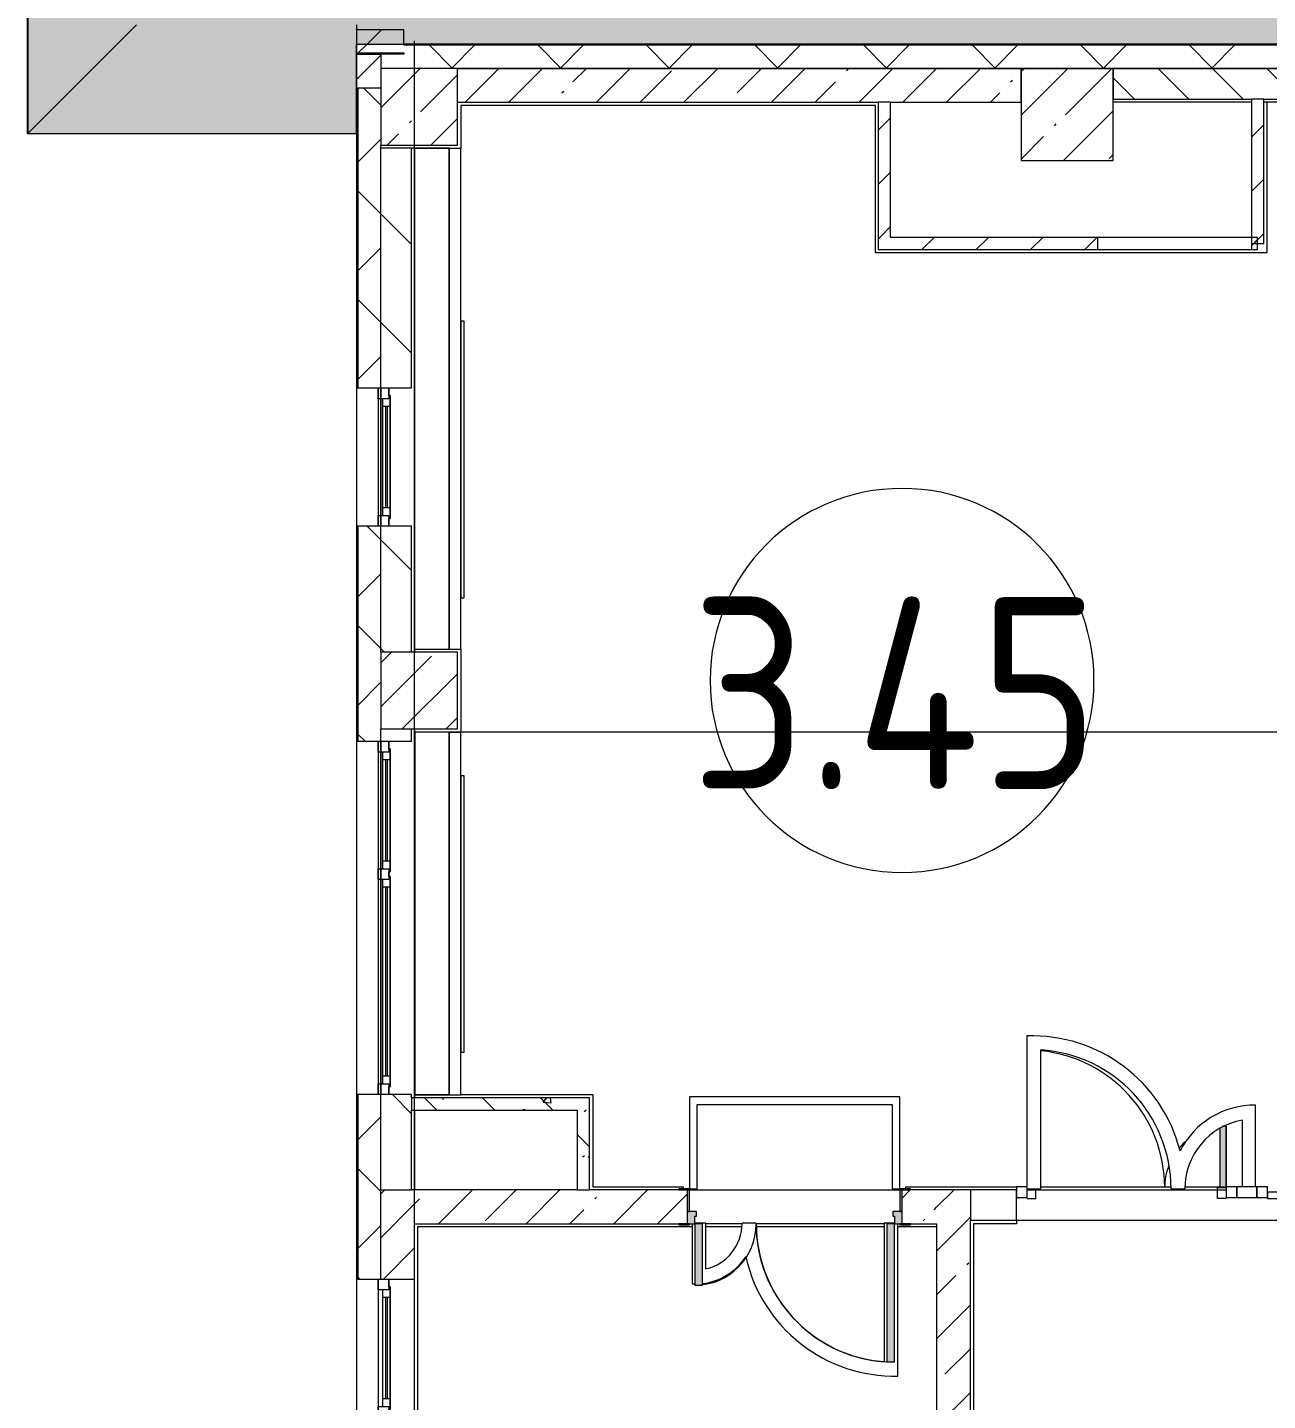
# Model space of a CAD drawing. Header units: millimetres. Extents: x 63482 to 319368, y -8553 to 29000.
# Drawn here: x 132378 to 140454, y 6529 to 15466 of the extents above; entities that cross this region are included whole.
import ezdxf

# ---------------------------------------------------------------- set-up
doc = ezdxf.new("R2010")
doc.units = ezdxf.units.MM
for name, color, linetype, lineweight in [('A-AREA-IDEN', 7, 'Continuous', 9), ('A-DETL', 7, 'Continuous', 5), ('A-GENM-3', 7, 'Continuous', 5), ('A-GLAZ-2', 7, 'Continuous', 5), ('A-GLAZ-CURT', 7, 'Continuous', 5), ('A-GLAZ-CWMG-2', 7, 'Continuous', 5), ('A-WALL', 7, 'Continuous', 9), ('A-WALL-4', 7, 'Continuous', 5), ('I-WALL-2', 7, 'Continuous', 5), ('S-COLS', 7, 'Continuous', 5), ('Знаки', 7, 'Continuous', 5), ('Оси', 7, 'Continuous', 9)]:
    doc.layers.add(name, color=color, linetype=linetype, lineweight=lineweight)
doc.layers.add('A-DETL-GENF-2', color=7, linetype='Continuous', lineweight=9, true_color=0xd4d4d4, transparency=0.4)
for name, color, linetype, lineweight, true_color in [('A-DETL-GENF-4', 7, 'Continuous', 5, 0xaaaaaa), ('A-DOOR-3', 7, 'Continuous', 5, 0xaaaaaa), ('A-DOOR-4', 7, 'Continuous', 5, 0xe2e2e2), ('A-DOOR-FRAM-2', 7, 'Continuous', 5, 0xe2e2e2), ('A-DOOR-FRAM-3', 7, 'Continuous', 5, 0xaaaaaa), ('A-FLOR-2', 7, 'Continuous', 5, 0xaaaaaa), ('A-GENM-4', 7, 'Continuous', 5, 0x7f7f7f), ('A-WALL-7', 7, 'Continuous', 5, 0x7f7f7f), ('I-WALL-4', 7, 'Continuous', 5, 0x787878), ('I-WALL-5', 7, 'Continuous', 5, 0x7f7f7f)]:
    doc.layers.add(name, color=color, linetype=linetype, lineweight=lineweight, true_color=true_color)
doc.styles.add('GOST Common_3', font='GOST_Common.ttf', dxfattribs={"width": 0.9, "height": 1250})
pattern_1 = [(135, (134788.6, 0), (-353.553, -353.553), [])]
pattern_2 = [(45, (134788.6, 0), (-353.5534, 353.5534), []), (135, (134788.6, 0), (-353.5534, -353.5534), [])]
pattern_3 = [(45, (134788.6, 0), (-285.123, 285.123), []), (45, (135073.7, 0), (-285.123, 285.123), [504.031, -100.806, 16.764, -84.042])]
pattern_4 = [(135, (134788.6, 0), (-377.17, -377.17), [533.4, -88.9, 17.78, -88.9]), (135, (134788.6, 376.94), (-377.17, -377.17), []), (50, (134788.6, 0), (637.645, -55.787), [66.675, -733.425]), (355, (134788.6, 0), (-123.35, 668.7), [53.34, -586.74]), (100.451, (134841.7, -4.65), (514.3, 612.91), [56.665, -623.315]), (46.184, (134788.6, 177.8), (948.78, -147.15), [100.01, -1100.14]), (96.636, (134867.7, 165.5), (830.91, 866), [85, -934.97]), (351.184, (134788.6, 177.8), (830.92, 865.99), [80.01, -880.11]), (21, (134877.5, 133.35), (530.65, -357.928), [66.675, -733.425]), (326, (134877.5, 133.35), (216.31, 644.66), [53.34, -586.74]), (71.451, (134921.7, 103.5), (746.96, 286.724), [56.665, -623.315]), (37.5, (134788.6, 0), (10.8105, 295.9426), [16.764, -562.864, 16.764, -578.866, -588.962]), (37.5, (134788.6, 0), (10.8105, 295.9426), [-1175.258, 16.764, -572.198]), (7.5, (134788.6, 0), (233.869, 350.632), [16.764, -322.834, 16.764, -549.529, -224.472]), (7.5, (134788.6, 0), (233.869, 350.632), [-905.89, 16.764, -207.708]), (327.5, (134590.34, 0), (474.568, -20.051), [16.764, -205.486, 16.764, -676.656, -920.115]), (327.5, (134590.34, 0), (474.568, -20.051), [-915.67, 16.764, -903.35]), (317.5, (134501.44, 0), (518.452, 88.993), [16.764, -272.16, 16.764, -443.738, -653.415]), (317.5, (134501.44, 0), (518.452, 88.993), [-749.427, 16.764, -636.65])]
pattern_5 = [(45, (134788.6, 0), (-176.7767, 176.7767), [])]

# ---------------------------------------------------------------- blocks, each defined once
blk = doc.blocks.new('парапет1 - парапет-18629556-Общий план 3 этажа с размещением фрагментов 3_1-3_8')
at = {"layer": 'A-GENM-3'}
for p, q in [((-2411.1, 14772.9), (-2411.1, 27400.1)), ((-268, 14772.9), (-2411.1, 14772.9))]:
    blk.add_line(p, q, dxfattribs=at)
at = {"layer": 'A-GENM-4'}
for p, q in [((-2409.1, 14774.9), (-1701.8, 15482.2)), ((-268, 15482.2), (-268, 14774.9))]:
    blk.add_line(p, q, dxfattribs=at)
blk = doc.blocks.new('BSC_Колонна _Прямоугольная - 500х500-V78-Общий план 3 этажа с размещением фрагментов 3_1-3_8')
at = {"layer": 'S-COLS'}
h = blk.add_hatch(dxfattribs=at)
h.set_pattern_fill('FP_69', color=256, style=0, pattern_type=2)
h.set_pattern_definition([(45, (-140, -14950), (-285.123, 285.123), []), (45, (145.12, -14950), (-285.123, 285.123), [504.031, -100.806, 16.764, -84.042])])
h.paths.add_polyline_path([(-90.2, -250), (250, -250), (250, 250), (-250, 250), (-250, -250)])
for p, q in [((250, 250), (-250, 250)), ((-250, 250), (-250, -250)), ((250, -250), (250, 250)), ((-250, -250), (250, -250))]:
    blk.add_line(p, q, dxfattribs=at)
blk = doc.blocks.new('120_Окно_СКБ_1Ст - 120_Окно_СКБ_1Ст 900х2500_h_-V82-Общий план 3 этажа с размещением фрагментов 3_1-3_8')
at = {"layer": 'A-GLAZ-2'}
for p, q in [((-450, -127), (-450, -57)), ((-450, -57), (-380, -57)), ((450, -57), (-450, -57)), ((-380, -57), (-380, -127)), ((380, -87), (-380, -87)), ((-380, -87), (-380, -127)), ((-330, -137), (-330, -87)), ((330, -137), (330, -87)), ((380, -127), (380, -57)), ((380, -57), (450, -57)), ((380, -127), (380, -87)), ((450, -57), (450, -127)), ((-380, -127), (-450, -127)), ((-450, -127), (-400, -127)), ((-380, -127), (-400, -127)), ((-400, -127), (-400, -137)), ((-400, -137), (400, -137)), ((400, -137), (-400, -137)), ((-330, -107), (330, -107)), ((330, -117), (-330, -117)), ((450, -127), (380, -127)), ((400, -127), (380, -127)), ((400, -127), (450, -127)), ((400, -137), (400, -127))]:
    blk.add_line(p, q, dxfattribs=at)
blk = doc.blocks.new('120_Окно_СКБ_2Ст - 120_Окно_СКБ_2Ст 2100х2400 _мал створка справа_-V84-Общий план 3 этажа с размещением фрагментов 3_1-3_8')
at = {"layer": 'A-GLAZ-2'}
for p, q in [((-1050, -127), (-1050, -57)), ((-1050, -57), (-980, -57)), ((1050, -57), (-1050, -57)), ((-980, -57), (-980, -127)), ((150, -87), (-980, -87)), ((-980, -87), (-980, -127)), ((-930, -137), (-930, -87)), ((100, -137), (100, -87)), ((150, -127), (150, -57)), ((150, -57), (220, -57)), ((150, -127), (150, -87)), ((220, -57), (220, -127)), ((980, -87), (220, -87)), ((220, -87), (220, -127)), ((270, -137), (270, -87)), ((930, -137), (930, -87)), ((980, -127), (980, -57)), ((980, -57), (1050, -57)), ((980, -127), (980, -87)), ((1050, -57), (1050, -127)), ((-980, -127), (-1050, -127)), ((-1050, -127), (-1000, -127)), ((-980, -127), (-1000, -127)), ((-1000, -127), (-1000, -137)), ((-1000, -137), (170, -137)), ((170, -137), (-1000, -137)), ((-930, -107), (100, -107)), ((100, -117), (-930, -117)), ((220, -127), (150, -127)), ((170, -127), (150, -127)), ((170, -127), (200, -127)), ((170, -137), (170, -127)), ((220, -127), (200, -127)), ((200, -127), (200, -137)), ((200, -137), (1000, -137)), ((1000, -137), (200, -137)), ((270, -107), (930, -107)), ((930, -117), (270, -117)), ((1050, -127), (980, -127)), ((1000, -127), (980, -127)), ((1000, -127), (1050, -127)), ((1000, -137), (1000, -127))]:
    blk.add_line(p, q, dxfattribs=at)
blk = doc.blocks.new('120_Окно_СКБ_2Ст - 120_Окно_СКБ_2Ст 2300х2500 _мал створка справа_-22272277-Общий план 3 этажа с размещением фрагментов 3_1-3_8')
at = {"layer": 'A-GLAZ-2'}
for p, q in [((-1150, -127), (-1150, -57)), ((-1150, -57), (-1080, -57)), ((1150, -57), (-1150, -57)), ((-1080, -57), (-1080, -127)), ((250, -87), (-1080, -87)), ((-1080, -87), (-1080, -127)), ((-1030, -137), (-1030, -87)), ((200, -137), (200, -87)), ((250, -127), (250, -57)), ((250, -57), (320, -57)), ((250, -127), (250, -87)), ((320, -57), (320, -127)), ((1080, -87), (320, -87)), ((320, -87), (320, -127)), ((370, -137), (370, -87)), ((1030, -137), (1030, -87)), ((1080, -127), (1080, -57)), ((1080, -57), (1150, -57)), ((1080, -127), (1080, -87)), ((1150, -57), (1150, -127)), ((-1080, -127), (-1150, -127)), ((-1150, -127), (-1100, -127)), ((-1080, -127), (-1100, -127)), ((-1100, -127), (-1100, -137)), ((-1100, -137), (270, -137)), ((270, -137), (-1100, -137)), ((-1030, -107), (200, -107)), ((200, -117), (-1030, -117)), ((320, -127), (250, -127)), ((270, -127), (250, -127)), ((270, -127), (300, -127)), ((270, -137), (270, -127)), ((320, -127), (300, -127)), ((300, -127), (300, -137)), ((300, -137), (1100, -137)), ((1100, -137), (300, -137)), ((370, -107), (1030, -107)), ((1030, -117), (370, -117)), ((1150, -127), (1080, -127)), ((1100, -127), (1080, -127)), ((1100, -127), (1150, -127)), ((1100, -137), (1100, -127))]:
    blk.add_line(p, q, dxfattribs=at)
blk = doc.blocks.new('110_Дверь_СКБ_2Ст - Д-1 Лестничная клетка EIS60-24280000-Общий план 3 этажа с размещением фрагментов 3_1-3_8')
at = {"layer": 'A-DOOR-4'}
for points in [[(-637.5, 1010), (-637.5, 110), (-587.5, 110), (-587.5, 1010)], [(612.5, 510), (612.5, 110), (662.5, 110), (662.5, 510)], [(712.5, 30), (697.5, 30), (697.5, -110), (712.5, -110)]]:
    blk.add_hatch(color=256, dxfattribs=at).paths.add_polyline_path(points)
h = blk.add_hatch(color=256, dxfattribs=at)
h.paths.add_polyline_path([(662.5, 110), (662.5, 60), (652.5, 60), (652.5, 30), (712.5, 30), (712.5, 110)])
h.paths.add_polyline_path([(-637.5, 110), (-687.5, 110), (-687.5, 30), (-627.5, 30), (-627.5, 60), (-637.5, 60)])
at = {"layer": 'A-DOOR-FRAM-2'}
for points in [[(-742.5, 118), (-742.5, 110), (-672.5, 110), (-672.5, 118)], [(697.5, 118), (697.5, 110), (767.5, 110), (767.5, 118)], [(-672.5, 30), (-687.5, 30), (-687.5, -110), (-672.5, -110)], [(-672.5, -110), (-742.5, -110), (-742.5, -118), (-672.5, -118)], [(697.5, -110), (697.5, -118), (767.5, -118), (767.5, -110)]]:
    blk.add_hatch(color=256, dxfattribs=at).paths.add_polyline_path(points)
at = {"layer": 'A-DOOR-3'}
for p, q in [((-637.5, 1010), (-637.5, 110)), ((-587.5, 1010), (-637.5, 1010)), ((-587.5, 110), (-587.5, 1010)), ((662.5, 510), (612.5, 510)), ((612.5, 510), (612.5, 110)), ((662.5, 110), (662.5, 510)), ((-637.5, 110), (-587.5, 110)), ((612.5, 110), (662.5, 110))]:
    blk.add_line(p, q, dxfattribs=at)
for centre, radius, start, end in [((-637.5, 110), 900, 0, 90), ((662.5, 110), 400, 90, 180)]:
    blk.add_arc(centre, radius, start, end, dxfattribs=at)
at = {"layer": 'A-DOOR-FRAM-3'}
for p, q in [((-672.5, 118), (-742.5, 118)), ((-742.5, 118), (-742.5, 110)), ((-742.5, 110), (-672.5, 110)), ((-637.5, 110), (-687.5, 110)), ((-687.5, 110), (-687.5, 30)), ((-672.5, 110), (-672.5, 118)), ((-637.5, 60), (-637.5, 110)), ((662.5, 110), (662.5, 60)), ((712.5, 110), (662.5, 110)), ((767.5, 118), (697.5, 118)), ((697.5, 118), (697.5, 110)), ((697.5, 110), (767.5, 110)), ((712.5, 30), (712.5, 110)), ((767.5, 110), (767.5, 118)), ((-687.5, 30), (-627.5, 30)), ((-672.5, 30), (-687.5, 30)), ((-687.5, 30), (-687.5, -110)), ((-672.5, -110), (-672.5, 30)), ((-627.5, 60), (-637.5, 60)), ((-627.5, 30), (-627.5, 60)), ((662.5, 60), (652.5, 60)), ((652.5, 60), (652.5, 30)), ((652.5, 30), (712.5, 30)), ((712.5, 30), (697.5, 30)), ((697.5, 30), (697.5, -110)), ((712.5, -110), (712.5, 30)), ((-672.5, -110), (-742.5, -110)), ((-742.5, -110), (-742.5, -118)), ((-742.5, -118), (-672.5, -118)), ((-687.5, -110), (-672.5, -110)), ((-672.5, -118), (-672.5, -110)), ((697.5, -110), (712.5, -110)), ((767.5, -110), (697.5, -110)), ((697.5, -110), (697.5, -118)), ((697.5, -118), (767.5, -118)), ((767.5, -118), (767.5, -110))]:
    blk.add_line(p, q, dxfattribs=at)
blk = doc.blocks.new('BSC_Колонна _Прямоугольная - 500х500-V159-Общий план 3 этажа с размещением фрагментов 3_1-3_8')
at = {"layer": 'S-COLS'}
h = blk.add_hatch(dxfattribs=at)
h.set_pattern_fill('FP_118', color=256, style=0, pattern_type=2)
h.set_pattern_definition([(45, (-140, -11150), (-285.123, 285.123), []), (45, (145.12, -11150), (-285.123, 285.123), [504.031, -100.806, 16.764, -84.042])])
h.paths.add_polyline_path([(-250, -250), (250, -250), (250, 250), (-250, 250), (-250, -178.7)])
for p, q in [((250, 250), (-250, 250)), ((-250, 250), (-250, -250)), ((250, -250), (250, 250)), ((-250, -250), (250, -250))]:
    blk.add_line(p, q, dxfattribs=at)
blk = doc.blocks.new('Съемный металлический экран с перфорацией - E1-V179-Общий план 3 этажа с размещением фрагментов 3_1-3_8')
at = {"layer": 'Знаки'}
for p, q in [((1800, 20), (0, 20)), ((0, 20), (0, 0)), ((0, 0), (1800, 0)), ((1800, 0), (1800, 20))]:
    blk.add_line(p, q, dxfattribs=at)
blk = doc.blocks.new('Съемный металлический экран с перфорацией - E1-V180-Общий план 3 этажа с размещением фрагментов 3_1-3_8')
at = {"layer": 'Знаки'}
for p, q in [((1800, 20), (0, 20)), ((0, 20), (0, 0)), ((0, 0), (1800, 0)), ((1800, 0), (1800, 20))]:
    blk.add_line(p, q, dxfattribs=at)
blk = doc.blocks.new('Дверь_Витражная_остекление_ - ДВН_ДАО_Главный вход_1200 в свету-V300-Общий план 3 этажа с размещением фрагментов 3_1-3_8')
at = {"layer": 'A-DOOR-4'}
blk.add_hatch(color=256, dxfattribs=at).paths.add_polyline_path([(607.5, 30), (647.5, 35), (647.5, 430), (634.8, 430), (607.5, 415.6), (607.5, 35)])
at = {"layer": 'A-DETL-GENF-4'}
for p, q in [((607.5, 415.6), (607.5, 30)), ((647.5, 430), (634.8, 430)), ((647.5, 35), (647.5, 430)), ((-592.5, -40), (-592.5, 22.6)), ((592.5, -40), (592.5, 30)), ((592.5, 30), (647.5, 30)), ((607.5, 30), (647.5, 30)), ((-647.5, -40), (-592.5, -40)), ((647.5, -40), (592.5, -40))]:
    blk.add_line(p, q, dxfattribs=at)
at = {"layer": 'A-DOOR-3'}
blk.add_line((647.5, 430), (647.5, 35), dxfattribs=at)
for centre, radius, start, end in [((-647.5, 30), 895, 360, 84.26447), ((647.5, 30), 400, 90, 93.42902), ((647.5, 30), 400, 132.2351, 140.38714), ((647.5, 30), 400, 159.41816, 180)]:
    blk.add_arc(centre, radius, start, end, dxfattribs=at)
blk = doc.blocks.new('Системная панель - Стемалит - 40мм-32257327-Общий план 3 этажа с размещением фрагментов 3_1-3_8')
at = {"layer": 'A-GLAZ-CURT'}
for p, q in [((65, 35), (-65, 35)), ((-65, 35), (-65, -35)), ((65, -35), (65, 35)), ((-65, -35), (65, -35))]:
    blk.add_line(p, q, dxfattribs=at)
blk = doc.blocks.new('Прямоугольный импост - 50 x 70 мм-31687886-Общий план 3 этажа с размещением фрагментов 3_1-3_8')
at = {"layer": 'A-GLAZ-CWMG-2'}
for p, q in [((-35, 35), (35, 35)), ((-35, -35), (-35, 35)), ((35, 35), (35, -35)), ((35, -35), (-35, -35))]:
    blk.add_line(p, q, dxfattribs=at)
blk = doc.blocks.new('Прямоугольный импост - 50 x 70 мм-31701779-Общий план 3 этажа с размещением фрагментов 3_1-3_8')
at = {"layer": 'A-GLAZ-CWMG-2'}
for p, q in [((0, 35), (-70, 35)), ((-70, 35), (-70, -35)), ((0, -35), (0, 35)), ((-70, -35), (0, -35))]:
    blk.add_line(p, q, dxfattribs=at)
blk = doc.blocks.new('Системная панель - Стекло - 40мм-V301-Общий план 3 этажа с размещением фрагментов 3_1-3_8')
at = {"layer": 'A-GLAZ-CURT'}
for p, q in [((397.5, 0), (-397.5, 0)), ((-397.5, 0), (-397.5, -40)), ((397.5, -40), (397.5, 0)), ((-397.5, -40), (397.5, -40))]:
    blk.add_line(p, q, dxfattribs=at)
blk = doc.blocks.new('Прямоугольный импост - 50 x 70 мм-31702100-Общий план 3 этажа с размещением фрагментов 3_1-3_8')
at = {"layer": 'A-GLAZ-CWMG-2'}
for p, q in [((-35, 35), (35, 35)), ((-35, -35), (-35, 35)), ((35, 35), (35, -35)), ((35, -35), (-35, -35))]:
    blk.add_line(p, q, dxfattribs=at)
blk = doc.blocks.new('Зашивка приборов отопления35 - Зашивка приборов отопления-33324623-Общий план 3 этажа с размещением фрагментов 3_1-3_8')
at = {"layer": 'A-WALL-4'}
for p, q in [((34187.8, 26793.4), (34187.8, 26567.4)), ((37447.8, 26793.4), (34187.8, 26793.4)), ((37447.8, 26567.4), (37447.8, 26793.4)), ((34187.8, 26567.4), (37447.8, 26567.4)), ((37447.8, 26567.4), (34187.8, 26567.4)), ((34187.8, 26567.4), (34187.8, 26492.4)), ((37447.8, 26492.4), (37447.8, 26567.4)), ((34187.8, 26492.4), (37447.8, 26492.4))]:
    blk.add_line(p, q, dxfattribs=at)
blk = doc.blocks.new('Зашивка приборов отопления36 - Зашивка приборов отопления-33324807-Общий план 3 этажа с размещением фрагментов 3_1-3_8')
at = {"layer": 'A-WALL-4'}
for p, q in [((34187.8, 26793.4), (34187.8, 26567.4)), ((36548.8, 26793.4), (34187.8, 26793.4)), ((36548.8, 26567.4), (36548.8, 26793.4)), ((34187.8, 26567.4), (36548.8, 26567.4)), ((36545.1, 26567.4), (34187.8, 26567.4)), ((34187.8, 26567.4), (34187.8, 26492.4)), ((36545.1, 26492.4), (36545.1, 26567.4)), ((34187.8, 26492.4), (36545.1, 26492.4))]:
    blk.add_line(p, q, dxfattribs=at)
blk = doc.blocks.new('Марка_Помещения - Номер-25198446-Общий план 3 этажа с размещением фрагментов 3_1-3_8')
at = {"layer": 'A-AREA-IDEN'}
for start, end in [(360, 180), (180, 360)]:
    blk.add_arc((0, 0), 2.5, start, end, dxfattribs=at)

msp = doc.modelspace()

# ---------------------------------------------------------------- hatches: boundary and pattern name
at = {"layer": 'A-DETL-GENF-2'}
msp.add_hatch(color=256, dxfattribs=at).paths.add_polyline_path([(134338.4, 14774.9), (134520.6, 14774.9), (134520.6, 15358), (173548.6, 15358), (173548.6, 23888.3), (168716.7, 23888.3), (168716.7, 27398.1), (132379.5, 27398.1), (132379.5, 14774.9), (133338.5, 14774.9)])
at = {"layer": 'A-WALL-4'}
h = msp.add_hatch(dxfattribs=at)
h.set_pattern_fill('FP_52', color=256, style=0, pattern_type=2)
h.set_pattern_definition(pattern_2)
h.paths.add_polyline_path([(176948.6, 15200), (176948.6, 15350), (172598.6, 15350), (172598.6, 15200), (176336.9, 15200)])
h.paths.add_polyline_path([(164789.3, 15200), (166898.6, 15200), (166898.6, 15350), (164805.6, 15349), (164805.6, 15288), (164798.6, 15285), (164025.6, 15288), (164025.6, 15350), (160398.8, 15349), (160398.8, 15288), (160391.8, 15285), (159218.8, 15288), (159218.8, 15350), (154578.6, 15349), (154578.6, 15288), (154571.6, 15285), (153798.6, 15288), (153798.6, 15350), (149571.6, 15349), (149571.6, 15288), (149564.6, 15285), (149391.6, 15288), (149391.4, 15350), (147648.6, 15350), (147648.6, 15200), (164337.3, 15200)])
h.paths.add_polyline_path([(170198.6, 15200), (170198.6, 15350), (169448.6, 15350), (169448.6, 15200)])
h.paths.add_polyline_path([(167837.2, 15200), (168028.6, 15200), (168023.6, 15350), (167798.6, 15350), (167798.6, 15200)])
h.paths.add_polyline_path([(138338.3, 15200), (141548.6, 15200), (141548.6, 15350), (134828.6, 15350), (134828.6, 15293), (134678.6, 15293), (134678.6, 15200), (136338.4, 15200)])
h.paths.add_polyline_path([(142448.6, 15200), (143048.6, 15200), (143048.6, 15350), (142448.6, 15350)])
h.paths.add_polyline_path([(143948.6, 15200), (144548.6, 15200), (144548.6, 15350), (143948.6, 15350)])
h.paths.add_polyline_path([(168548.6, 15200), (168548.6, 15350), (168398.6, 15350), (168398.6, 15200)])
h = msp.add_hatch(dxfattribs=at)
h.set_pattern_fill('FP_50', color=256, style=0, pattern_type=2)
h.set_pattern_definition([(135, (134788.6, 0), (-176.7767, -176.7767), [])])
h.paths.add_polyline_path([(139448.6, 15000), (140948.6, 15000), (140948.6, 15200), (139448.6, 15200), (139448.6, 15112.7)])
h.paths.add_polyline_path([(142448.6, 15000), (143048.6, 15000), (143048.6, 15200), (142448.6, 15200), (142448.6, 15112.7)])
h.paths.add_polyline_path([(144548.6, 15000), (144548.6, 15200), (143948.6, 15200), (143948.6, 15000)])
h.paths.add_polyline_path([(148498.6, 15000), (148498.6, 15200), (147648.6, 15200), (147648.6, 15000), (148337.9, 15000)])
h = msp.add_hatch(dxfattribs=at)
h.set_pattern_fill('FP_52', color=256, style=0, pattern_type=2)
h.set_pattern_definition(pattern_2)
h.paths.add_polyline_path([(134520.6, 14973), (134528.6, 14973), (134528.6, 15073), (134520.6, 15073)])
h = msp.add_hatch(dxfattribs=at)
h.set_pattern_fill('FP_52', color=256, style=0, pattern_type=2)
h.set_pattern_definition(pattern_2)
h.paths.add_polyline_path([(134528.6, -100), (134678.6, -100), (134678.6, 5220), (134528.6, 5220), (134528.6, 913.4)])
h.paths.add_polyline_path([(134678.6, 7320), (134678.6, 8520), (134528.6, 8520), (134528.6, 7320)])
h.paths.add_polyline_path([(134528.6, 10820), (134678.6, 10820), (134678.6, 12220), (134528.6, 12220), (134528.6, 10971.3)])
h.paths.add_polyline_path([(134678.6, 13120), (134678.6, 15073), (134528.6, 15073), (134528.6, 13120)])
h = msp.add_hatch(dxfattribs=at)
h.set_pattern_fill('FP_52', color=256, style=0, pattern_type=2)
h.set_pattern_definition(pattern_2)
h.paths.add_polyline_path([(134528.6, 14923), (134528.6, 14973), (134520.6, 14973), (134520.6, 14923)])
at = {"layer": 'I-WALL-2'}
h = msp.add_hatch(dxfattribs=at)
h.set_pattern_fill('FP_52', color=256, style=0, pattern_type=2)
h.set_pattern_definition(pattern_2)
h.paths.add_polyline_path([(134828.6, 15358), (134828.6, 15450), (134520.6, 15450), (134520.6, 15358)])
h = msp.add_hatch(dxfattribs=at)
h.set_pattern_fill('FP_52', color=256, style=0, pattern_type=2)
h.set_pattern_definition(pattern_2)
h.paths.add_polyline_path([(134530.9, 15300), (134828.6, 15300), (134828.6, 15358), (134520.6, 15358), (134520.6, 15300)])
h = msp.add_hatch(dxfattribs=at)
h.set_pattern_fill('FP_48', color=256, style=0, pattern_type=2)
h.set_pattern_definition(pattern_3)
h.paths.add_polyline_path([(134678.6, 15073), (134678.6, 15293), (134520.6, 15293), (134525.6, 15073), (134528.6, 15073)])
h = msp.add_hatch(dxfattribs=at)
h.set_pattern_fill('FP_48', color=256, style=0, pattern_type=2)
h.set_pattern_definition(pattern_3)
h.paths.add_polyline_path([(135178.6, 14980), (138848.6, 14980), (138848.6, 15200), (135178.6, 15200), (135178.6, 15112.7)])
h = msp.add_hatch(dxfattribs=at)
h.set_pattern_fill('FP_53', color=256, style=0, pattern_type=2)
h.set_pattern_definition(pattern_5)
h.paths.add_polyline_path([(137998.6, 14100), (137998.6, 14980), (137918.6, 14980), (137918.6, 14100)])
h = msp.add_hatch(dxfattribs=at)
h.set_pattern_fill('FP_53', color=256, style=0, pattern_type=2)
h.set_pattern_definition(pattern_5)
h.paths.add_polyline_path([(140428.6, 14060), (140428.6, 15000), (140348.6, 15000), (140348.6, 14060)])
h = msp.add_hatch(dxfattribs=at)
h.set_pattern_fill('FP_51', color=256, style=0, pattern_type=2)
h.set_pattern_definition(pattern_1)
h.paths.add_polyline_path([(134838.4, 7900), (134878.6, 7900), (134878.6, 8520), (134678.6, 8520), (134678.6, 7900)])
h.paths.add_polyline_path([(134838.4, 10820), (134878.6, 10820), (134878.6, 10900), (134678.6, 10900), (134678.6, 10820)])
h.paths.add_polyline_path([(134678.6, 11400), (134878.6, 11400), (134878.6, 12220), (134678.6, 12220), (134678.6, 11562.9)])
h.paths.add_polyline_path([(134838.4, 13120), (134878.6, 13120), (134878.6, 14680), (134678.6, 14680), (134678.6, 13120)])
h = msp.add_hatch(dxfattribs=at)
h.set_pattern_fill('FP_53', color=256, style=0, pattern_type=2)
h.set_pattern_definition(pattern_5)
h.paths.add_polyline_path([(139348.6, 14020), (139348.6, 14100), (137918.6, 14100), (137918.6, 14020), (138338.3, 14020)])
h.paths.add_polyline_path([(140388.6, 14020), (140388.6, 14100), (140348.6, 14100), (140348.6, 14020)])
h = msp.add_hatch(dxfattribs=at)
h.set_pattern_fill('FP_48', color=256, style=0, pattern_type=2)
h.set_pattern_definition(pattern_3)
h.paths.add_polyline_path([(134678.6, -100), (134898.6, -100), (134898.6, 5220), (134678.6, 5220), (134678.6, 913.4)])
h.paths.add_polyline_path([(134678.6, 7320), (134898.6, 7320), (134898.6, 7900), (134678.6, 7900), (134678.6, 7421.5)])
h = msp.add_hatch(dxfattribs=at)
h.set_pattern_fill('FP_48', color=256, style=0, pattern_type=2)
h.set_pattern_definition(pattern_3)
h.paths.add_polyline_path([(138128.6, 7680), (138298.6, 7680), (138298.6, 7900), (138073.6, 7900), (138073.6, 7680)])
h.paths.add_polyline_path([(136673.6, 7680), (136673.6, 7900), (134898.6, 7900), (134898.6, 7680), (136618.6, 7680)])
h = msp.add_hatch(dxfattribs=at)
h.set_pattern_fill('FP_48', color=256, style=0, pattern_type=2)
h.set_pattern_definition(pattern_3)
h.paths.add_polyline_path([(138298.6, -100), (138518.6, -100), (138518.6, 7900), (138298.6, 7900), (138298.6, 120)])
h = msp.add_hatch(dxfattribs=at)
h.set_pattern_fill('FP_51', color=256, style=0, pattern_type=2)
h.set_pattern_definition(pattern_1)
h.paths.add_polyline_path([(144448.6, 7700), (144448.6, 7900), (143048.6, 7900), (143048.6, 7700), (144338.1, 7700)])
h.paths.add_polyline_path([(142448.6, 7700), (142448.6, 7900), (141318.6, 7900), (141318.6, 7700), (142338.1, 7700)])
h.paths.add_polyline_path([(138518.6, 7700), (138818.6, 7700), (138818.6, 7900), (138518.6, 7900)])
at = {"layer": 'I-WALL-4'}
h = msp.add_hatch(dxfattribs=at)
h.set_pattern_fill('FP_58', color=256, style=0, pattern_type=2)
h.set_pattern_definition(pattern_4)
h.paths.add_polyline_path([(135958.6, 8420), (136038.6, 8420), (136038.6, 8500), (134878.6, 8500), (134878.6, 8420), (135338.4, 8420)])
h = msp.add_hatch(dxfattribs=at)
h.set_pattern_fill('FP_58', color=256, style=0, pattern_type=2)
h.set_pattern_definition(pattern_4)
h.paths.add_polyline_path([(136038.6, 7900), (136038.6, 8420), (135958.6, 8420), (135958.6, 7900)])
at = {"layer": 'S-COLS'}
h = msp.add_hatch(dxfattribs=at)
h.set_pattern_fill('FP_48', color=256, style=0, pattern_type=2)
h.set_pattern_definition(pattern_3)
h.paths.add_polyline_path([(139448.6, 14600), (139448.6, 15200), (138848.6, 15200), (138848.6, 14600)])

# ---------------------------------------------------------------- linework, layer by layer
at = {"layer": 'A-DETL'}
for p, q in [((132379.5, 27398.1), (132379.5, 14774.9)), ((134520.6, 14774.9), (134520.6, 15358)), ((134520.6, 15358), (173548.6, 15358)), ((132379.5, 14774.9), (134520.6, 14774.9))]:
    msp.add_line(p, q, dxfattribs=at)
at = {"layer": 'A-FLOR-2'}
for p, q in [((137899.6, 14959), (135199.6, 14959)), ((135199.6, 14959), (135199.6, 14679)), ((137899.6, 13999), (137899.6, 14959)), ((140928.6, 14979), (140449.6, 14979)), ((140449.6, 14979), (140449.6, 13999)), ((134898.6, 14680), (134898.6, 11420)), ((135123.6, 14680), (134898.6, 14680)), ((135123.6, 11420), (135123.6, 14680)), ((140449.6, 13999), (137899.6, 13999)), ((134898.6, 11420), (135123.6, 11420)), ((135199.6, 11419), (135199.6, 10880)), ((134899.6, 10880), (134899.6, 8521)), ((135123.6, 10880), (134899.6, 10880)), ((135123.6, 8521), (135123.6, 10880)), ((147749.8, 10880), (135124.6, 10880)), ((138886.7, 8902), (138886.7, 7920)), ((138976.7, 7907.6), (138976.7, 8810.8)), ((134899.6, 8521), (135123.6, 8521)), ((135199.6, 8521), (136058.6, 8521)), ((136058.6, 8521), (136058.6, 7921)), ((136688.4, 8506.5), (136688.4, 7908)), ((138058.3, 8506.5), (136688.4, 8506.5)), ((138058.3, 7906.5), (138058.3, 8506.5)), ((136738.4, 7906.5), (136738.4, 8456.5)), ((136738.4, 8456.5), (138008.3, 8456.5)), ((138008.3, 8456.5), (138008.3, 7906.5)), ((140375.9, 7920), (140375.9, 8451.5)), ((140288.4, 8354.4), (140288.4, 7920)), ((136058.6, 7921), (136648.6, 7921)), ((136648.6, 7921), (136648.6, 7908)), ((136688.6, 7906.5), (136738.4, 7906.5)), ((138008.3, 7906.5), (138058.3, 7906.5)), ((138098.6, 7908), (138098.6, 7920)), ((138098.6, 7920), (138818.6, 7920)), ((138888.6, 7907.6), (138976.7, 7907.6)), ((138976.7, 7920), (139824.3, 7920)), ((139825, 7907.6), (139915, 7907.6)), ((139916, 7920), (140183.6, 7920)), ((138818.6, 7700), (138818.6, 7680)), ((136705.6, 7659), (134918.6, 7659)), ((134918.6, 7659), (134918.6, 5520)), ((136705.6, 7680), (136705.6, 7288.3)), ((136795.6, 7682.7), (136723.6, 7682.7)), ((136795.6, 7385.6), (136795.6, 7682.7)), ((137029.5, 7659), (136795.6, 7659)), ((137121.8, 7682.7), (137031.8, 7682.7)), ((137956.8, 7659), (137123.2, 7659)), ((138023.6, 7682.7), (137956.8, 7682.7)), ((137956.8, 7682.7), (137956.8, 6780.4)), ((138046.8, 6687.9), (138046.8, 7680)), ((138298.6, 7659), (138046.8, 7659)), ((138818.6, 7680), (138538.6, 7680)), ((138538.6, 7680), (138538.6, 500.9))]:
    msp.add_line(p, q, dxfattribs=at)
for centre, radius, start, end in [((138920, 7907.6), 995, 14.33829, 91.91881), ((138920, 7907.6), 905, 360, 86.40894), ((140369, 7907.6), 544, 89.27649, 153.06648), ((140369, 7907.6), 454, 100.22924, 180), ((136726.8, 7682.7), 305, 283.0427, 0), ((138026.8, 7682.7), 905, 180, 265.56313), ((136726.8, 7682.7), 395, 276.84991, 326.45952), ((138026.8, 7682.7), 995, 192.67054, 271.1511), ((136726.8, 7682.7), 395, 266.92799, 269.53797)]:
    msp.add_arc(centre, radius, start, end, dxfattribs=at)
at = {"layer": 'A-WALL'}
for p, q in [((134520.6, 15300), (134828.6, 15300)), ((134520.6, 15295), (134828.6, 15295)), ((134828.6, 15293), (134678.6, 15293)), ((134678.6, 15293), (134678.6, 15200)), ((134828.6, 15358), (134828.6, 15350)), ((141548.6, 15353), (134828.6, 15353)), ((141548.6, 15350), (134828.6, 15350)), ((134828.6, 15300), (134828.6, 15293)), ((140948.6, 15200), (139448.6, 15200)), ((139448.6, 15200), (140948.6, 15200)), ((134528.6, 15073), (134528.6, 13120)), ((134528.6, 15073), (134678.6, 15073)), ((134520.6, 14973), (134528.6, 14973)), ((137998.6, 14980), (137918.6, 14980)), ((140428.6, 15000), (140348.6, 15000)), ((134520.6, 14923), (134528.6, 14923)), ((134520.6, 14843), (134528.6, 14843)), ((134525.6, 14843), (134525.6, 13120)), ((134678.6, 13120), (134678.6, 14680)), ((134525.6, 12220), (134525.6, 10820)), ((134528.6, 12220), (134528.6, 10820)), ((134678.6, 11400), (134678.6, 12220)), ((134678.6, 10820), (134678.6, 10900)), ((134525.6, 8520), (134525.6, 7320)), ((134528.6, 8520), (134528.6, 7320)), ((134678.6, 7320), (134678.6, 8520)), ((134878.6, 8500), (134878.6, 8420)), ((134678.6, 7900), (134878.6, 7900)), ((135958.6, 7900), (136038.6, 7900)), ((138518.6, 7900), (138518.6, 7700))]:
    msp.add_line(p, q, dxfattribs=at)
at = {"layer": 'A-WALL-4'}
for p, q in [((135178.6, 15200), (139448.6, 15200)), ((139448.6, 15200), (139448.6, 15000)), ((139448.6, 15000), (140348.6, 15000)), ((140428.6, 15000), (140948.6, 15000)), ((134520.6, 14772.9), (134520.6, -258)), ((134678.6, 14680), (134678.6, 14700)), ((134520.6, 13120), (134678.6, 13120)), ((134678.6, 13120), (134678.6, 12220)), ((134678.6, 12220), (134520.6, 12220)), ((134520.6, 10820), (134678.6, 10820)), ((134678.6, 10820), (134678.6, 8520)), ((134678.6, 8520), (134520.6, 8520)), ((134520.6, 7320), (134678.6, 7320))]:
    msp.add_line(p, q, dxfattribs=at)
at = {"layer": 'A-WALL-7'}
msp.add_line((149321.6, 15358), (134828.6, 15358), dxfattribs=at)
at = {"layer": 'I-WALL-2'}
for p, q in [((134520.6, 15293), (134678.6, 15293)), ((138848.6, 15200), (135178.6, 15200)), ((138848.6, 14980), (138848.6, 15200)), ((135178.6, 14980), (137918.6, 14980)), ((137918.6, 14980), (137918.6, 14020)), ((137998.6, 14100), (137998.6, 14980)), ((137998.6, 14980), (138848.6, 14980)), ((140348.6, 14980), (139448.6, 14980)), ((140348.6, 15000), (140348.6, 14020)), ((140428.6, 14060), (140428.6, 15000)), ((140948.6, 14980), (140428.6, 14980)), ((134898.6, 14680), (134678.6, 14680)), ((134878.6, 13120), (134878.6, 14680)), ((140388.6, 14100), (137998.6, 14100)), ((139348.6, 14020), (139348.6, 14100)), ((140348.6, 14060), (140428.6, 14060)), ((140388.6, 14020), (140388.6, 14100)), ((137918.6, 14020), (140388.6, 14020)), ((134678.6, 13120), (134878.6, 13120)), ((134678.6, 12220), (134678.6, 13120)), ((134878.6, 12220), (134678.6, 12220)), ((134878.6, 11400), (134878.6, 12220)), ((134898.6, 11420), (134898.6, 11400)), ((134678.6, 10820), (134878.6, 10820)), ((134678.6, 8520), (134678.6, 10820)), ((134878.6, 10820), (134878.6, 10900)), ((134898.6, 10900), (134898.6, 8500)), ((134878.6, 8520), (134678.6, 8520)), ((134878.6, 8500), (134878.6, 8520)), ((136038.6, 8500), (134878.6, 8500)), ((136038.6, 7900), (136038.6, 8500)), ((134878.6, 7900), (134878.6, 8420)), ((134878.6, 8420), (135958.6, 8420)), ((134898.6, 8420), (134898.6, 7900)), ((135958.6, 8420), (135958.6, 7900)), ((135958.6, 7900), (134878.6, 7900)), ((136618.6, 7900), (136038.6, 7900)), ((136688.6, 7900), (138058.6, 7900)), ((138818.6, 7900), (138128.6, 7900)), ((138818.6, 7700), (138818.6, 7900)), ((138888.6, 7900), (140183.6, 7900)), ((141819.6, 7700), (138518.6, 7700)), ((138518.6, -100), (138518.6, 7700)), ((134898.6, 120), (134898.6, 7680)), ((134898.6, 7680), (136618.6, 7680)), ((137031.5, 7680), (136795.6, 7680)), ((137956.8, 7680), (137122, 7680)), ((138128.6, 7680), (138298.6, 7680)), ((138298.6, 7680), (138298.6, 120)), ((134678.6, 7320), (134898.6, 7320))]:
    msp.add_line(p, q, dxfattribs=at)
at = {"layer": 'I-WALL-5'}
for p, q in [((134828.6, 15450), (134520.6, 15450)), ((134828.6, 15358), (134828.6, 15450))]:
    msp.add_line(p, q, dxfattribs=at)
at = {"layer": 'S-COLS'}
for p, q in [((139448.6, 15200), (138848.6, 15200)), ((138848.6, 15200), (138848.6, 14600)), ((139448.6, 14600), (139448.6, 15200)), ((138848.6, 14600), (139448.6, 14600))]:
    msp.add_line(p, q, dxfattribs=at)
at = {"layer": 'Оси'}
msp.add_line((134898.6, 5439), (134898.6, 15380), dxfattribs=at)

# ---------------------------------------------------------------- block references
at = {"layer": 'A-AREA-IDEN', "xscale": 499.9999999999995, "yscale": 499.9999999999995, "zscale": 499.9999999999995}
msp.add_blockref('Марка_Помещения - Номер-25198446-Общий план 3 этажа с размещением фрагментов 3_1-3_8', (138073.3, 11215.8), dxfattribs=at)
at = {"layer": 'A-DOOR-3'}
msp.add_blockref('Дверь_Витражная_остекление_ - ДВН_ДАО_Главный вход_1200 в свету-V300-Общий план 3 этажа с размещением фрагментов 3_1-3_8', (139536.1, 7885), dxfattribs=at)
at = {"layer": 'A-DOOR-3', "rotation": 180}
msp.add_blockref('110_Дверь_СКБ_2Ст - Д-1 Лестничная клетка EIS60-24280000-Общий план 3 этажа с размещением фрагментов 3_1-3_8', (137386.1, 7790), dxfattribs=at)
at = {"layer": 'A-GENM-3'}
msp.add_blockref('парапет1 - парапет-18629556-Общий план 3 этажа с размещением фрагментов 3_1-3_8', (134788.6, 0), dxfattribs=at)
at = {"layer": 'A-GLAZ-2', "rotation": 89.99999999999991}
for name, p in [('120_Окно_СКБ_1Ст - 120_Окно_СКБ_1Ст 900х2500_h_-V82-Общий план 3 этажа с размещением фрагментов 3_1-3_8', (134603.6, 12670)), ('120_Окно_СКБ_2Ст - 120_Окно_СКБ_2Ст 2300х2500 _мал створка справа_-22272277-Общий план 3 этажа с размещением фрагментов 3_1-3_8', (134603.6, 9670)), ('120_Окно_СКБ_2Ст - 120_Окно_СКБ_2Ст 2100х2400 _мал створка справа_-V84-Общий план 3 этажа с размещением фрагментов 3_1-3_8', (134603.6, 6270))]:
    msp.add_blockref(name, p, dxfattribs=at)
at = {"layer": 'A-GLAZ-CURT'}
for name, p in [('Системная панель - Стемалит - 40мм-32257327-Общий план 3 этажа с размещением фрагментов 3_1-3_8', (140318.6, 7885)), ('Системная панель - Стекло - 40мм-V301-Общий план 3 этажа с размещением фрагментов 3_1-3_8', (140851.1, 7885))]:
    msp.add_blockref(name, p, dxfattribs=at)
at = {"layer": 'A-GLAZ-CWMG-2', "rotation": 180}
msp.add_blockref('Прямоугольный импост - 50 x 70 мм-31701779-Общий план 3 этажа с размещением фрагментов 3_1-3_8', (138818.6, 7885), dxfattribs=at)
at = {"layer": 'A-GLAZ-CWMG-2', "extrusion": (0, 0, -1), "rotation": 180}
for name, p in [('Прямоугольный импост - 50 x 70 мм-31687886-Общий план 3 этажа с размещением фрагментов 3_1-3_8', (-140218.6, 7885)), ('Прямоугольный импост - 50 x 70 мм-31702100-Общий план 3 этажа с размещением фрагментов 3_1-3_8', (-140418.6, 7885))]:
    msp.add_blockref(name, p, dxfattribs=at)
at = {"layer": 'A-WALL-4', "rotation": 89.99999999999993}
for name, p in [('Зашивка приборов отопления35 - Зашивка приборов отопления-33324623-Общий план 3 этажа с размещением фрагментов 3_1-3_8', (161692, -22768.8)), ('Зашивка приборов отопления36 - Зашивка приборов отопления-33324807-Общий план 3 этажа с размещением фрагментов 3_1-3_8', (161692, -25668.8))]:
    msp.add_blockref(name, p, dxfattribs=at)
at = {"layer": 'S-COLS'}
for name, p in [('BSC_Колонна _Прямоугольная - 500х500-V78-Общий план 3 этажа с размещением фрагментов 3_1-3_8', (134928.6, 14950)), ('BSC_Колонна _Прямоугольная - 500х500-V159-Общий план 3 этажа с размещением фрагментов 3_1-3_8', (134928.6, 11150))]:
    msp.add_blockref(name, p, dxfattribs=at)
at = {"layer": 'Знаки', "rotation": 90.00000000000001}
for name, p in [('Съемный металлический экран с перфорацией - E1-V180-Общий план 3 этажа с размещением фрагментов 3_1-3_8', (135220.6, 11754.7)), ('Съемный металлический экран с перфорацией - E1-V179-Общий план 3 этажа с размещением фрагментов 3_1-3_8', (135220.6, 8796))]:
    msp.add_blockref(name, p, dxfattribs=at)

# ---------------------------------------------------------------- texts
at = {"layer": 'A-AREA-IDEN', "insert": (136699.6, 11758.6), "char_height": 1250, "width": 3427.214, "attachment_point": 1, "style": 'GOST Common_3'}
msp.add_mtext('3.45', dxfattribs=at)

doc.saveas('drawing.dxf')
